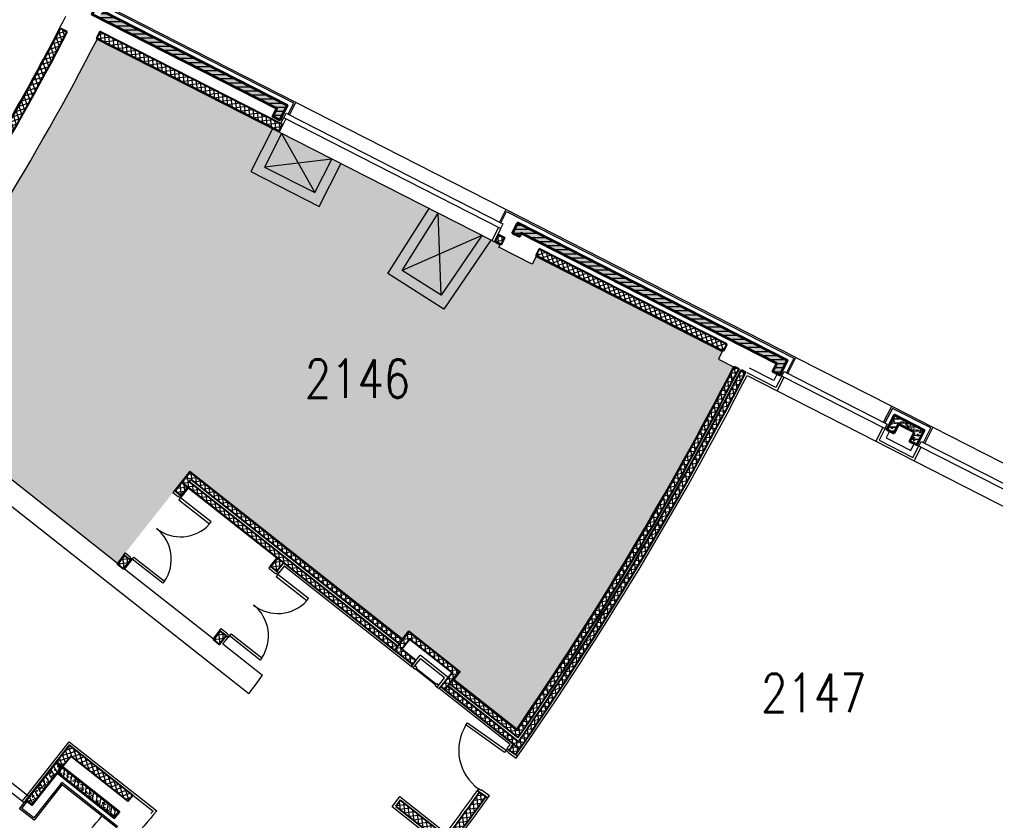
# Model space of a CAD drawing. Header units: inches. Extents: x 342932 to 557958, y 80625 to 242727.
# Drawn here: x 461253 to 480297, y 130834 to 146452 of the extents above; entities that cross this region are included whole.
import ezdxf
from ezdxf.enums import TextEntityAlignment as Align

# ---------------------------------------------------------------- set-up
doc = ezdxf.new("R2010")
doc.units = ezdxf.units.IN
doc.header["$MEASUREMENT"] = 0
for name, color, linetype, lineweight in [('0-Services', 8, 'Continuous', 20), ('First Floor$0$A-G250-G-Walls-Low-Level', 251, 'Continuous', 15), ('First Floor$0$A-G250-G-Walls-Precast-Concrete', 251, 'Continuous', 35), ('First Floor$0$A-G250-M-Walls-Blockwork', 7, 'Continuous', 25), ('First Floor$0$A-G250-M-Walls-Louvred', 251, 'Continuous', 9), ('First Floor$0$A-G252-H-Internal-Walls', 251, 'Continuous', 9), ('First Floor$0$A-G262-H-Precast-Panel', 251, 'Continuous', 5), ('First Floor$0$A-G312-M-Metal-Cladding', 251, 'Continuous', 9), ('First Floor$0$A-G312-M-Wall-Cladding-Panel', 7, 'Continuous', 9), ('First Floor$0$A-G312-M-Wall-Finish-Plaster', 7, 'Continuous', 15), ('First Floor$0$A-G321-M-Window', 251, 'Continuous', 9), ('First Floor$0$A-G322-M-Door', 251, 'Continuous', 15), ('First Floor$0$A-G52-M-Cutout', 251, 'Continuous', 9), ('First Floor$0$A-G572-Fire-Hose-Cabinet', 251, 'Continuous', 15), ('First Floor$0$Z-Z001-S-Room-Name-Identification-250', 7, 'Continuous', 15)]:
    doc.layers.add(name, color=color, linetype=linetype, lineweight=lineweight)
doc.styles.add('First Floor$0$Tag-RomanS', font='romans.shx', dxfattribs={"width": 0.8})
pattern_1 = [(18, (361382.11, 239676.52), (-24.528224, 75.49011), []), (108, (361382.11, 239676.52), (-75.49011, -24.528224), [])]
pattern_2 = [(50, (361382.11, 239676.52), (182.18467, -15.93909), [19.05, -209.55]), (355, (361382.11, 239676.52), (-35.24283, 191.05664), [15.24, -167.64]), (100.451, (361397.3, 239675.2), (146.9425, 175.11669), [16.19, -178.09]), (46.1842, (361382.11, 239727.32), (271.07904, -42.04233), [28.575, -314.325]), (96.6356, (361404.7, 239723.82), (237.40423, 247.42556), [24.285, -267.135]), (351.184, (361382.1, 239727.32), (237.4046, 247.4251), [22.86, -251.46]), (21, (361407.51, 239714.62), (151.61488, -102.26552), [19.05, -209.55]), (326, (361407.51, 239714.62), (61.80203, 184.18797), [15.24, -167.64]), (71.4514, (361420.15, 239706.1), (213.4165, 81.92286), [16.19, -178.09]), (37.5, (361382.114, 239676.52), (3.088603, 84.55504), [0, -165.608, 0, -170.18, 0, -168.275]), (7.5, (361382.11, 239676.52), (66.81966, 100.180575), [0, -97.028, 0, -161.798, 0, -64.135]), (327.5, (361325.47, 239676.52), (135.590595, -5.728744), [0, -63.5, 0, -198.12, 0, -262.89]), (317.5, (361300.07, 239676.52), (148.12918, 25.42649), [0, -82.55, 0, -131.572, 0, -186.69])]
pattern_3 = [(0, (361382.11, 239676.52), (2e-14, 79.375), [])]
pattern_4 = [(7, (361382.11, 239676.52), (-9.67338, 78.78335), []), (97, (361382.11, 239676.52), (-78.78335, -9.67338), [])]
pattern_5 = [(186.748667, (361382.11, 239676.52), (9.327697, -78.825026), []), (276.748667, (361382.11, 239676.52), (78.825026, 9.327697), [])]

# ---------------------------------------------------------------- blocks, each defined once
blk = doc.blocks.new('First Floor$0$F-FHC')
at = {"ltscale": 0.2}
for p, q in [((700, 280), (0, 280)), ((0, 0), (0, 280)), ((650, 230), (50, 230)), ((50, 0), (50, 230)), ((650, 0), (650, 230)), ((700, 0), (700, 280)), ((50, 0), (0, 0)), ((100, 50), (50, 50)), ((50, 0), (50, 50)), ((100, 0), (50, 0)), ((100, 50), (100, 0)), ((100, 35), (600, 35)), ((100, 15), (600, 15)), ((600, 0), (600, 50)), ((600, 50), (650, 50)), ((600, 0), (650, 0)), ((650, 0), (650, 50)), ((650, 0), (700, 0))]:
    blk.add_line(p, q, dxfattribs=at)
blk = doc.blocks.new('First Floor$0$Plant Room Door 1600-215')
at = {"layer": 'First Floor$0$A-G322-M-Door'}
for points in [[(-1562, 977), (-1612, 977), (-1612, 215), (-1562, 215), (-1562, 977)], [(-138, 977), (-88, 977), (-88, 215), (-138, 215), (-138, 977)], [(-100, 165), (-88, 165), (-88, 215), (-50, 215), (-50, 0), (-100, 0)]]:
    blk.add_lwpolyline(points, close=True, dxfattribs=at)
at = {"layer": 'First Floor$0$A-G322-M-Door', "elevation": 0}
blk.add_lwpolyline([(-1600, 165), (-1612, 165), (-1612, 215), (-1650, 215), (-1650, 0), (-1600, 0)], close=True, dxfattribs=at)
at = {"layer": 'First Floor$0$A-G322-M-Door'}
for centre, start, end in [((-1615, 214), 0.0901, 86.0243), ((-85, 214), 93.9757, 179.9099)]:
    blk.add_arc(centre, 765, start, end, dxfattribs=at)
blk = doc.blocks.new('First Floor$0$Plant Room Door 1600-180')
at = {"layer": 'First Floor$0$A-G322-M-Door'}
for points in [[(-1562, 180), (-1562, 942), (-1612, 942), (-1612, 180)], [(-138, 180), (-138, 942), (-88, 942), (-88, 180)], [(-1600, 130), (-1612, 130), (-1612, 180), (-1650, 180), (-1650, 0), (-1600, 0)], [(-100, 130), (-88, 130), (-88, 180), (-50, 180), (-50, 0), (-100, 0)]]:
    blk.add_lwpolyline(points, close=True, dxfattribs=at)
for centre, start, end in [((-1615, 179), 0.0901, 86.0243), ((-85, 179), 93.9757, 179.9099)]:
    blk.add_arc(centre, 765, start, end, dxfattribs=at)
blk = doc.blocks.new('First Floor$0$tag-roomname')
at = {"lineweight": 18, "ltscale": 0.01, "style": 'First Floor$0$Tag-RomanS', "width": 0.8}
blk.add_attdef('ROOM_NO_2', text='', height=3, dxfattribs=at).set_placement((0, 1.612), align=Align.MIDDLE_CENTER)
at = {"linetype": 'ByBlock', "lineweight": 15, "ltscale": 0.01, "style": 'First Floor$0$Tag-RomanS', "width": 0.8, "flags": 1}
for tag, p in [('ROOM_NAME_1', (0, -2.288)), ('ROOM_NAME_2', (0, -5.744))]:
    blk.add_attdef(tag, text='', height=2.5, dxfattribs=at).set_placement(p, align=Align.MIDDLE_CENTER)

msp = doc.modelspace()

# ---------------------------------------------------------------- hatches: boundary and pattern name
at = {"layer": '0-Services', "lineweight": 35}
h = msp.add_hatch(dxfattribs=at)
h.set_pattern_fill('ANGLE', color=256)
h.set_pattern_definition([(0, (354539.678, 239632.636), (0, 6.985), [5.08, -1.905]), (90, (354539.678, 239632.636), (-6.985, 4e-16), [5.08, -1.905])])
h.paths.add_polyline_path([(498397.1, 173911.5), (509767.1, 173911.5), (509767.1, 152630.2), (501325.3, 154298.3), (501391.3, 154631.8), (500871.3, 154734.6), (500812.5, 154436.8), (500677.1, 154463.5), (500677.1, 161127.9), (500877.1, 161127.9), (500877.1, 162407.9), (500677.1, 162407.9), (500677.1, 163416.5), (498347.1, 163416.5), (498347.1, 165561.5), (498597.1, 165561.5), (498597.1, 166091.5), (498347.1, 166091.5), (498347.1, 168736.5), (498597.1, 168736.5), (498597.1, 169266.5), (498347.1, 169266.5)])
h.paths.add_polyline_path([(458656.4, 139407.5), (459323.2, 140343), (459886.5, 141169.9), (460906.6, 142792.6), (461834.7, 144338.9), (462502.9, 145560.5), (462766.6, 146065.5), (470451.3, 142149.9), (470630.1, 142058.8), (470607.4, 142014.2), (471257.8, 141682.8), (471332.7, 141829.8), (474965.3, 139978.9), (474890.4, 139831.9), (475183.7, 139682.4), (474629.6, 138629.8), (473862.1, 137245), (472928.3, 135660.9), (472145.7, 134408.1), (471462.5, 133364.2), (470954.6, 132615.7), (469729.5, 133581.5), (469853.3, 133738.5), (468848.1, 134531), (468724.3, 134373.9), (464574.6, 137645.3), (463163, 135854.8)])
at = {"layer": 'First Floor$0$A-G252-H-Internal-Walls'}
h = msp.add_hatch(dxfattribs=at)
h.set_pattern_fill('ANSI37', color=256, scale=25, angle=333, style=0)
h.set_pattern_definition(pattern_1)
h.paths.add_polyline_path([(462184.4, 146210.5), (462050.8, 146278.6, -0.0362886), (458276.1, 140133.2), (458397.3, 140044.8, 0.0362992)])
h = msp.add_hatch(dxfattribs=at)
h.set_pattern_fill('ANSI37', color=256, scale=25, angle=322, style=0)
h.set_pattern_definition(pattern_4)
h.paths.add_polyline_path([(462828.5, 146219.1), (462760.1, 146085.6), (466310.3, 144276.7), (466378.4, 144410.3)])
h = msp.add_hatch(dxfattribs=at)
h.set_pattern_fill('ANSI37', color=256, scale=25, angle=141.74867, style=0)
h.set_pattern_definition([(186.748667, (361382.11, 239676.52), (9.327697, -78.825026), []), (276.748667, (361382.11, 239676.52), (78.825026, 9.327697), [])])
h.paths.add_polyline_path([(470601.7, 142258.4), (470533.6, 142124.8), (470650.3, 142065.3), (470718.4, 142199)])
h = msp.add_hatch(dxfattribs=at)
h.set_pattern_fill('ANSI37', color=256, scale=25, angle=333, style=0)
h.set_pattern_definition([(18, (369898.21, 235337.35), (-24.528224, 75.49011), []), (108, (369898.21, 235337.35), (-75.49011, -24.528224), [])])
h.paths.add_polyline_path([(471396.8, 141982.4), (471328.7, 141848.7), (474985.5, 139985.5), (475053.6, 140119.1)])
h = msp.add_hatch(dxfattribs=at)
h.set_pattern_fill('ANSI37', color=256, scale=25, angle=141.74867, style=0)
h.set_pattern_definition(pattern_5)
h.paths.add_polyline_path([(475426.7, 139575.5), (475337.6, 139620.9, -0.0327222), (470990.4, 132377.3), (469615.6, 133461.2), (469553.7, 133382.6), (471012, 132233, 0.033135)])
h = msp.add_hatch(dxfattribs=at)
h.set_pattern_fill('ANSI37', color=256, scale=25, angle=141.74867, style=0)
h.set_pattern_definition(pattern_5)
h.paths.add_polyline_path([(475293.1, 139643.6), (475204, 139689, -0.0321005), (470957.8, 132594), (469708.4, 133579), (469646.5, 133500.4), (470979.6, 132449.5, 0.0325153)])
h = msp.add_hatch(dxfattribs=at)
h.set_pattern_fill('ANSI37', color=256, scale=25, angle=322, style=0)
h.set_pattern_definition(pattern_4)
h.paths.add_polyline_path([(464577.1, 137624.2), (464422.3, 137427.9), (468572, 134156.5), (468633.9, 134235), (464562.7, 137444.5), (464593.7, 137483.8), (468664.9, 134274.3), (468726.8, 134352.8)])
h = msp.add_hatch(dxfattribs=at)
h.set_pattern_fill('ANSI37', color=256, scale=25, angle=322, style=0)
h.set_pattern_definition([(7, (361379.02, 239672.595), (-9.67338, 78.78335), []), (97, (361379.02, 239672.595), (-78.78335, -9.67338), [])])
h.paths.add_polyline_path([(464537, 137331.1), (464419.2, 137424), (464289.2, 137259), (464407, 137166.2)])
h = msp.add_hatch(dxfattribs=at)
h.set_pattern_fill('ANSI37', color=256, scale=25, angle=322, style=0)
h.set_pattern_definition([(7, (359508.87, 241146.9), (-9.67338, 78.78335), []), (97, (359508.87, 241146.9), (-78.78335, -9.67338), [])])
h.paths.add_polyline_path([(463165.5, 135833.7), (463283.3, 135740.8), (463416.4, 135909.7), (463298.6, 136002.5)])
h = msp.add_hatch(dxfattribs=at)
h.set_pattern_fill('ANSI37', color=256, scale=25, angle=322, style=0)
h.set_pattern_definition([(7, (361378.23, 239673.214), (-9.67338, 78.78335), []), (97, (361378.23, 239673.214), (-78.78335, -9.67338), [])])
h.paths.add_polyline_path([(466158.5, 135785.4), (466276.3, 135692.5), (466409.5, 135861.3), (466291.7, 135954.2)])
h = msp.add_hatch(dxfattribs=at)
h.set_pattern_fill('ANSI37', color=256, scale=25, angle=322, style=0)
h.set_pattern_definition([(7, (361378.23, 239673.214), (-9.67338, 78.78335), []), (97, (361378.23, 239673.214), (-78.78335, -9.67338), [])])
h.paths.add_polyline_path([(465034.9, 134360), (465152.7, 134267.1), (465285.8, 134436), (465168, 134528.8)])
h = msp.add_hatch(dxfattribs=at)
h.set_pattern_fill('ANSI37', color=256, scale=25, angle=141.74867, style=0)
h.set_pattern_definition([(276.74867, (457342.33, 125428.365), (-78.82503, -9.3277), []), (186.74867, (457342.33, 125428.365), (-9.3277, 78.82503), [])])
h.paths.add_polyline_path([(469553.6, 133382.6), (469475.1, 133444.5), (469639.2, 133652.6), (469639.2, 133652.6), (469691.8, 133719.4), (468867.2, 134369.5), (468712.5, 134173.1), (468987.3, 133956.4), (468925.4, 133877.9), (468572, 134156.5), (468664.9, 134274.3), (468664.9, 134274.3), (468850.6, 134509.9), (469832.2, 133736)])
h = msp.add_hatch(dxfattribs=at)
h.set_pattern_fill('ANSI37', color=256, scale=25, angle=333, style=0)
h.set_pattern_definition(pattern_1)
h.paths.add_polyline_path([(463369.1, 131209.6), (463465.5, 131324.6), (462228.1, 132300.1), (461968.2, 131970.6), (462086, 131877.7), (462253, 132089.4)])
h = msp.add_hatch(dxfattribs=at)
h.set_pattern_fill('ANSI37', color=256, scale=25, angle=141.74867, style=0)
h.set_pattern_definition(pattern_5)
h.paths.add_polyline_path([(470893.8, 132326.2, -0.0005729), (470809.3, 132204.9), (470931.7, 132117.9, 0.0005421), (471012, 132233)])
h = msp.add_hatch(dxfattribs=at)
h.set_pattern_fill('ANSI37', color=256, scale=25, angle=322, style=0)
h.set_pattern_definition(pattern_4)
h.paths.add_polyline_path([(477109.1, 124396.8), (477199.5, 124516.6), (469707.6, 130422.7, 0.0042351), (470353.6, 131302), (470231.3, 131388.9, -0.0042159), (469589.7, 130515.6), (468685.6, 131228.4), (468594.9, 131108.9)])
at = {"layer": 'First Floor$0$A-G262-H-Precast-Panel'}
h = msp.add_hatch(dxfattribs=at)
h.set_pattern_fill('AR-CONC', color=256, style=0)
h.set_pattern_definition(pattern_2)
h.paths.add_polyline_path([(466275.6, 144715.2), (466196.1, 144559.3), (466329.8, 144491.2), (466477.3, 144780.8), (465130.5, 145467), (464800.1, 145467)])
h.paths.add_polyline_path([(462868.6, 146619.5), (462801.4, 146485.4), (464800.1, 145467), (465130.5, 145467)])
h = msp.add_hatch(dxfattribs=at)
h.set_pattern_fill('ANSI31', color=256, scale=25, angle=315, style=0)
h.set_pattern_definition(pattern_3)
h.paths.add_polyline_path([(466275.6, 144715.2), (466196.1, 144559.3), (466329.8, 144491.2), (466477.3, 144780.8), (465130.5, 145467), (464800.1, 145467)])
h.paths.add_polyline_path([(462868.6, 146619.5), (462801.4, 146485.4), (464800.1, 145467), (465130.5, 145467)])
h = msp.add_hatch(dxfattribs=at)
h.set_pattern_fill('AR-CONC', color=256, style=0)
h.set_pattern_definition(pattern_2)
h.paths.add_polyline_path([(470976.9, 142488.1), (470874.8, 142287.6), (471008.4, 142219.5), (471042.5, 142286.4), (476032.1, 139744), (475952.7, 139588.1), (476086.3, 139520), (476233.9, 139809.6)])
h = msp.add_hatch(dxfattribs=at)
h.set_pattern_fill('ANSI31', color=256, scale=25, angle=315, style=0)
h.set_pattern_definition(pattern_3)
h.paths.add_polyline_path([(470976.9, 142488.1), (470874.8, 142287.6), (471008.4, 142219.5), (471042.5, 142286.4), (476032.1, 139744), (475952.7, 139588.1), (476086.3, 139520), (476233.9, 139809.6)])
h = msp.add_hatch(dxfattribs=at)
h.set_pattern_fill('AR-CONC', color=256, style=0)
h.set_pattern_definition([(50, (361393.46, 239698.8), (182.18467, -15.93909), [19.05, -209.55]), (355, (361393.46, 239698.8), (-35.24283, 191.05664), [15.24, -167.64]), (100.451, (361408.65, 239697.47), (146.9425, 175.11669), [16.19, -178.09]), (46.1842, (361393.46, 239749.6), (271.07904, -42.04233), [28.575, -314.325]), (96.6356, (361416.05, 239746.1), (237.40423, 247.42556), [24.285, -267.135]), (351.184, (361393.46, 239749.6), (237.4046, 247.4251), [22.86, -251.46]), (21, (361418.86, 239736.9), (151.61488, -102.26552), [19.05, -209.55]), (326, (361418.86, 239736.9), (61.80203, 184.18797), [15.24, -167.64]), (71.4514, (361431.5, 239728.37), (213.4165, 81.92286), [16.19, -178.09]), (37.5, (361393.463, 239698.8), (3.088603, 84.55504), [0, -165.608, 0, -170.18, 0, -168.275]), (7.5, (361393.46, 239698.8), (66.81966, 100.180575), [0, -97.028, 0, -161.798, 0, -64.135]), (327.5, (361336.82, 239698.8), (135.590595, -5.728744), [0, -63.5, 0, -198.12, 0, -262.89]), (317.5, (361311.42, 239698.8), (148.12918, 25.42649), [0, -82.55, 0, -131.572, 0, -186.69])])
h.paths.add_polyline_path([(478906.9, 138447.6), (478327.7, 138742.7), (478191.5, 138475.4), (478325.2, 138407.3), (478404.6, 138563.2), (478716.5, 138404.3), (478637, 138248.4), (478770.7, 138180.3)])
h = msp.add_hatch(dxfattribs=at)
h.set_pattern_fill('ANSI31', color=256, scale=25, angle=315, style=0)
h.set_pattern_definition([(0, (358720.44, 241060.77), (2e-14, 79.375), [])])
h.paths.add_polyline_path([(478906.9, 138447.6), (478327.7, 138742.7), (478191.5, 138475.4), (478325.2, 138407.3), (478404.6, 138563.2), (478716.5, 138404.3), (478637, 138248.4), (478770.7, 138180.3)])
h = msp.add_hatch(dxfattribs=at)
h.set_pattern_fill('AR-CONC', color=256, style=0)
h.set_pattern_definition(pattern_2)
edge = h.paths.add_edge_path()
edge.add_line((462086, 131877.7), (461968.2, 131970.6))
edge.add_line((461968.2, 131970.6), (461385.2, 131231.4))
edge.add_line((461385.2, 131231.4), (461503, 131138.5))
edge.add_line((461503, 131138.5), (462086, 131877.7))
h = msp.add_hatch(dxfattribs=at)
h.set_pattern_fill('ANSI31', color=256, scale=25, angle=75, style=0)
h.set_pattern_definition([(120, (361382.11, 239676.52), (-68.740766, -39.6875), [])])
edge = h.paths.add_edge_path()
edge.add_line((462086, 131877.7), (461968.2, 131970.6))
edge.add_line((461968.2, 131970.6), (461385.2, 131231.4))
edge.add_line((461385.2, 131231.4), (461503, 131138.5))
edge.add_line((461503, 131138.5), (462086, 131877.7))
h = msp.add_hatch(dxfattribs=at)
h.set_pattern_fill('AR-CONC', color=256, style=0)
h.set_pattern_definition(pattern_2)
edge = h.paths.add_edge_path()
edge.add_line((461993.2, 131759.9), (462086, 131877.7))
edge.add_line((462086, 131877.7), (463195.8, 131002.8))
edge.add_line((463195.8, 131002.8), (463099.1, 130888.1))
edge.add_line((463099.1, 130888.1), (461993.1, 131759.9))
h = msp.add_hatch(dxfattribs=at)
h.set_pattern_fill('ANSI31', color=256, scale=25, angle=35, style=0)
h.set_pattern_definition([(80, (361382.11, 239676.52), (-78.169115, 13.783324), [])])
edge = h.paths.add_edge_path()
edge.add_line((461993.2, 131759.9), (462086, 131877.7))
edge.add_line((462086, 131877.7), (463195.9, 131002.8))
edge.add_line((463195.9, 131002.8), (463099.1, 130888.1))
edge.add_line((463099.1, 130888.1), (461993.2, 131759.9))

# ---------------------------------------------------------------- linework, layer by layer
at = {"layer": 'First Floor$0$A-G250-G-Walls-Low-Level'}
for p, q in [((470744.1, 142747, 0), (466645.5, 144835.4, 0)), ((470468.9, 142140.9, 0), (466316.8, 144256.5)), ((476402.2, 139864.1, 0), (478273.1, 138910.8, 0)), ((476034.8, 139209.6, 0), (477959.3, 138229, 0)), ((479075.3, 138502.1, 0), (480946.4, 137548.7, 0)), ((478707.8, 137847.6, 0), (480632.4, 136867, 0))]:
    msp.add_line(p, q, dxfattribs=at)
msp.add_arc((416729.9, 170162.4, 0), 60566.5, 318.959903, 319.610522, dxfattribs=at)
at = {"layer": 'First Floor$0$A-G250-G-Walls-Precast-Concrete'}
msp.add_lwpolyline([(462868.6, 146619.5), (466477.3, 144780.8), (466329.8, 144491.2), (466196.1, 144559.3), (466275.6, 144715.2), (462667.5, 146553.6, 0.0026614), (462989.2, 147198.1), (462828.7, 147272.1), (462891.5, 147408.3), (463189.4, 147271, -0.0036076), (462868.6, 146619.5)], format="xyb", dxfattribs=at)
at = {"layer": 'First Floor$0$A-G250-G-Walls-Precast-Concrete', "elevation": 0}
for points in [[(470874.8, 142287.6), (470976.9, 142488.1), (476233.9, 139809.6), (476086.3, 139520), (475952.7, 139588.1), (476032.1, 139744), (471042.5, 142286.4), (471008.4, 142219.5), (470874.8, 142287.6)], [(461993.2, 131759.9), (462086, 131877.7), (463195.8, 131002.8), (463099.1, 130888.1), (461993.1, 131759.9)]]:
    msp.add_lwpolyline(points, dxfattribs=at)
msp.add_lwpolyline([(478716.5, 138404.3), (478404.6, 138563.2), (478313.8, 138385), (478180.2, 138453.1), (478327.7, 138742.7), (478906.9, 138447.6), (478759.3, 138158), (478625.7, 138226.1)], close=True, dxfattribs=at)
at = {"layer": 'First Floor$0$A-G250-G-Walls-Precast-Concrete'}
msp.add_lwpolyline([(462086, 131877.7), (461968.2, 131970.6), (461384, 131229.8), (461501.8, 131137), (462086, 131877.7)], dxfattribs=at)
msp.add_lwpolyline([(463195.8, 131002.8), (462086, 131877.7), (461993.2, 131759.9), (463099, 130888.1)], close=True, dxfattribs=at)
at = {"layer": 'First Floor$0$A-G250-M-Walls-Blockwork'}
for p, q in [((462184.4, 146210.5, 0), (462050.8, 146278.6, 0)), ((471394.3, 141983.7), (471326.2, 141850)), ((475053.6, 140119.1), (471394.3, 141983.7)), ((474985.5, 139985.5), (471326.2, 141850)), ((475053.6, 140119.1), (474985.5, 139985.5)), ((475204, 139689), (475293.1, 139643.6)), ((475337.6, 139620.9), (475426.7, 139575.5)), ((464289.2, 137259, 0), (464577.1, 137624.2, 0)), ((464577.1, 137624.2, 0), (468726.8, 134352.8, 0)), ((464540.1, 137335, 0), (464407, 137166.2, 0)), ((468572, 134156.5, 0), (464422.3, 137427.9, 0)), ((464562.7, 137444.5, 0), (464593.7, 137483.8, 0)), ((468633.9, 134235, 0), (464562.7, 137444.5, 0)), ((464593.7, 137483.8, 0), (468664.9, 134274.3, 0)), ((464407, 137166.2, 0), (464289.2, 137259, 0)), ((470980.4, 132448.9), (469646.5, 133500.4, 0)), ((470957.8, 132594), (469708.4, 133579, 0)), ((471012, 132233), (469553.7, 133382.6, 0)), ((470990.4, 132377.3), (469615.6, 133461.2, 0)), ((470931.7, 132117.9), (470809.3, 132204.9)), ((468685.6, 131228.4, 0), (468594.9, 131108.9, 0)), ((469588.9, 130516.3, 0), (468685.6, 131228.4, 0)), ((470353.6, 131302, 0), (470231.3, 131388.9, 0)), ((468594.9, 131108.9, 0), (477109.1, 124396.8, 0))]:
    msp.add_line(p, q, dxfattribs=at)
for points in [[(466310.3, 144276.7), (462760.1, 146085.6), (462828.5, 146219.1), (466378.4, 144410.3)], [(470601.7, 142258.4), (470718.4, 142199), (470650.3, 142065.3), (470533.6, 142124.8)]]:
    msp.add_lwpolyline(points, close=True, dxfattribs=at)
at = {"layer": 'First Floor$0$A-G250-M-Walls-Blockwork', "elevation": 0}
for points in [[(463416.4, 135909.7), (463283.3, 135740.8), (463165.5, 135833.7), (463298.6, 136002.5)], [(465285.8, 134436), (465152.7, 134267.1), (465034.9, 134360), (465168, 134528.8)]]:
    msp.add_lwpolyline(points, close=True, dxfattribs=at)
for points in [[(466409.5, 135861.3), (466276.3, 135692.5), (466158.5, 135785.4), (466291.7, 135954.2)], [(469832.2, 133736), (469553.6, 133382.6), (469475.1, 133444.5), (469691.8, 133719.4), (468867.2, 134369.5), (468712.5, 134173.1), (468987.3, 133956.4), (468925.4, 133877.9), (468572, 134156.5), (468850.6, 134509.9), (469832.2, 133736)]]:
    msp.add_lwpolyline(points, dxfattribs=at)
at = {"layer": 'First Floor$0$A-G250-M-Walls-Blockwork'}
msp.add_lwpolyline([(463369.1, 131209.6), (463465.5, 131324.6), (462228.1, 132300.1), (461968.2, 131970.6), (462086, 131877.7), (462253, 132089.4), (463369.1, 131209.6)], dxfattribs=at)
for centre, radius, start, end in [((417882.2, 169176.4, 0), 49751.1, 324.28396, 332.59705), ((417882.2, 169176.4, 0), 49901.1, 324.28275, 332.59826), ((417882.1, 169176.5), 64461.7, 325.423402, 332.777771), ((417882.1, 169176.5), 64561.7, 325.328726, 332.778115), ((417882.1, 169176.5), 64611.7, 325.281584, 332.778287), ((417882.1, 169176.5), 64711.7, 325.063185, 332.778629), ((417921.2, 169145.5), 64511.7, 325.066945, 325.198185), ((418130, 168996.1, 0), 64255.1, 323.211646, 324.177831), ((418129.1, 168996.8, 0), 64406.3, 323.208261, 324.178848)]:
    msp.add_arc(centre, radius, start, end, dxfattribs=at)
at = {"layer": 'First Floor$0$A-G250-M-Walls-Louvred'}
msp.add_lwpolyline([(466453.8, 144624.4), (470686.1, 142468), (470640.7, 142378.9), (466408.4, 144535.3)], close=True, dxfattribs=at)
at = {"layer": 'First Floor$0$A-G252-H-Internal-Walls'}
msp.add_line((462760.1, 146085.6), (462773.4, 146078.8), dxfattribs=at)
at = {"layer": 'First Floor$0$A-G312-M-Metal-Cladding'}
for p, q in [((462057.1, 131550.4), (461530.6, 130882.6)), ((462080.6, 131531.8), (461535.6, 130840.4)), ((462057.1, 131550.4), (462080.6, 131531.8)), ((461252.7, 131063.4), (461384, 131229.9)), ((461384, 131229.9), (461407.5, 131211.3)), ((461535.6, 130840.4), (461252.7, 131063.4)), ((461294.9, 131068.4), (461407.5, 131211.3)), ((461530.6, 130882.6), (461294.9, 131068.4))]:
    msp.add_line(p, q, dxfattribs=at)
at = {"layer": 'First Floor$0$A-G312-M-Wall-Cladding-Panel'}
for p, q in [((462057.1, 131550.4), (462075.6, 131573.9)), ((463151.3, 130687.5), (462057.1, 131550.4)), ((463170.9, 130710.2), (462075.6, 131573.9))]:
    msp.add_line(p, q, dxfattribs=at)
for points in [[(466493.9, 144604), (466605.1, 144822.3), (462995.8, 146661.3, 0.0036193), (463317, 147316.8), (463026.8, 147450.6)], [(466520.6, 144590.4), (466645.5, 144835.4), (463035.9, 146674.6, 0.003623), (463357.2, 147331.3), (463039.3, 147477.8)]]:
    msp.add_lwpolyline(points, format="xyb", dxfattribs=at)
at = {"layer": 'First Floor$0$A-G312-M-Wall-Cladding-Panel', "elevation": 0}
for points in [[(470646, 142488.4), (470757.2, 142706.7), (476361.7, 139851.1), (476216.6, 139565.8), (476243.3, 139552.2), (476402, 139864.2), (470744.1, 142747), (470619.2, 142502), (470646, 142488.4)], [(478114.2, 138599), (478273.1, 138910.8), (479075, 138502.2), (478916.1, 138190.4), (478889.4, 138204), (479034.7, 138489.1), (478286.2, 138870.5), (478140.9, 138585.4), (478114.2, 138599)]]:
    msp.add_lwpolyline(points, dxfattribs=at)
at = {"layer": 'First Floor$0$A-G312-M-Wall-Cladding-Panel'}
for radius, start in [(74920, 322.763335), (74950, 322.740221)]:
    msp.add_arc((417882.1, 169176.5, 0), radius, start, 342, dxfattribs=at)
at = {"layer": 'First Floor$0$A-G312-M-Wall-Finish-Plaster'}
for p, q in [((466448.5, 144514.9), (466316.8, 144256.5)), ((466403.9, 144537.6), (466347.2, 144426.2)), ((466408.4, 144535.3), (466403.9, 144537.6)), ((470600.6, 142399.3), (470468.9, 142140.9)), ((470645.1, 142376.6), (470536.2, 142162.8)), ((470640.7, 142378.9), (470645.1, 142376.6)), ((470468.9, 142140.9, 0), (470630.1, 142058.8, 0)), ((470536.2, 142162.8), (470549.5, 142155.9)), ((470607.4, 142014.2), (470630.1, 142058.8, 0)), ((471257.8, 141682.8), (470607.4, 142014.2)), ((471257.8, 141682.8, 0), (470607.4, 142014.2, 0)), ((471332.7, 141829.8, 0), (471257.8, 141682.8)), ((471280.5, 141727.3, 0), (471257.8, 141682.8, 0)), ((471332.7, 141829.8, 0), (474965.3, 139978.9, 0)), ((474965.3, 139978.9, 0), (474890.4, 139831.9, 0)), ((474890.4, 139831.9, 0), (475183.7, 139682.4, 0)), ((458656.4, 139407.5), (463163, 135854.8, 0)), ((475448.4, 139508.3), (476034.8, 139209.6, 0)), ((476034.8, 139209.6, 0), (476171, 139476.9, 0)), ((465727.9, 133304.3, 0), (459327, 138350.4, 0)), ((464574.6, 137645.3, 0), (464277.4, 137268.3, 0)), ((464574.6, 137645.3, 0), (468724.3, 134373.9, 0)), ((464542.6, 137314, 0), (464418.8, 137156.9, 0)), ((466270.6, 135951.7, 0), (464542.6, 137314, 0)), ((464292, 137256.8, 0), (464277.4, 137268.3, 0)), ((464407, 137166.2, 0), (464418.8, 137156.9, 0)), ((463286.9, 136011.8, 0), (463163, 135854.8, 0)), ((463298.6, 136002.5, 0), (463286.9, 136011.8, 0)), ((463428.2, 135900.4, 0), (463304.4, 135743.3, 0)), ((463416.4, 135909.7, 0), (463428.2, 135900.4, 0)), ((466146.8, 135794.6, 0), (466270.6, 135951.7, 0)), ((466158.5, 135785.4, 0), (466146.8, 135794.6, 0)), ((466417.8, 135791.1, 0), (466315.6, 135661.5, 0)), ((468894.5, 133838.6, 0), (466418.5, 135790.5, 0)), ((463304.4, 135743.3, 0), (465032.4, 134381.1, 0)), ((466276.3, 135692.5, 0), (466315.6, 135661.5, 0)), ((465156.2, 134538.1, 0), (465032.4, 134381.1, 0)), ((465168, 134528.8, 0), (465156.2, 134538.1, 0)), ((468724.3, 134373.9, 0), (468848.1, 134531, 0)), ((468848.1, 134531, 0), (469853.3, 133738.5, 0)), ((465222.9, 134275.5, 0), (465325.1, 134405, 0)), ((465222.9, 134275.5, 0), (465996.6, 133665.5, 0)), ((465285.8, 134436, 0), (465325.1, 134405, 0)), ((468925.4, 133877.9, 0), (468894.5, 133838.6, 0)), ((469853.3, 133738.5, 0), (469729.5, 133581.5, 0)), ((470954.6, 132615.7, 0), (469729.5, 133581.5, 0)), ((469444.2, 133405.3, 0), (469475.1, 133444.5, 0)), ((470825.9, 132316), (469444.2, 133405.3, 0)), ((470809.3, 132204.9), (470768.5, 132233.8)), ((470972.5, 132088.9), (470931.7, 132117.9)), ((470189.6, 131418.5, 0), (470231.3, 131388.9, 0)), ((461399.2, 131329.9), (461438.5, 131299)), ((468525.4, 131100, 0), (468676.4, 131299.3, 0)), ((468676.4, 131299.3, 0), (469579.6, 130587.3, 0)), ((470393.4, 131273.7, 0), (470353.6, 131302, 0)), ((477039.8, 124387.9), (468525.4, 131100, 0))]:
    msp.add_line(p, q, dxfattribs=at)
for points in [[(466316.8, 144256.5), (462766.3, 146065.6)], [(461399.2, 131329.9), (462219.8, 132370.3), (463929.2, 131022.8)], [(463465.5, 131324.6), (463858, 131015.2), (463818.2, 130967.4)]]:
    msp.add_lwpolyline(points, dxfattribs=at)
at = {"layer": 'First Floor$0$A-G312-M-Wall-Finish-Plaster', "elevation": 0}
for points in [[(476130.9, 139497.3), (476037.3, 139545), (475969.2, 139411.3), (475495.3, 139652.8)], [(476130.9, 139497.3), (476126.4, 139499.6), (476012.9, 139276.8), (475449.9, 139563.7)], [(478095.5, 138496.3), (477959.3, 138229), (478707.8, 137847.6), (478844, 138114.9)], [(478135.6, 138475.8), (478140.1, 138473.6), (478026.6, 138250.8), (478685.9, 137914.8), (478799.4, 138137.6), (478803.9, 138135.3)], [(478135.6, 138475.8), (478229.2, 138428.2), (478161.1, 138294.5), (478642.2, 138049.3), (478710.3, 138183), (478803.9, 138135.3)]]:
    msp.add_lwpolyline(points, dxfattribs=at)
msp.add_lwpolyline([(463929.2, 131022.8, -0.0031991), (463437.2, 130436.7)], format="xyb", dxfattribs=at)
at = {"layer": 'First Floor$0$A-G312-M-Wall-Finish-Plaster'}
for centre, radius, start, end in [((417882.2, 169176.4, 0), 49736.1, 328.55772, 332.89645), ((417882.1, 169176.5), 50485, 323.86708, 332.75599), ((417882.1, 169176.5, 0), 64446.7, 325.437622, 332.764383), ((417882.1, 169176.5), 64761.7, 325.062838, 332.734584), ((417353, 169477.6), 74808.2, 323.095784, 332.748764), ((417882.1, 169176.5, 0), 59800, 323.139409, 323.570741), ((417921.2, 169145.5), 64461.7, 325.067296, 325.156395), ((417917, 169139.1, 0), 64461.4, 323.268881, 324.185287), ((419901.6, 167682.2, 0), 62249.5, 323.212762, 324.205459)]:
    msp.add_arc(centre, radius, start, end, dxfattribs=at)
at = {"layer": 'First Floor$0$A-G321-M-Window', "elevation": 0}
for points in [[(476176.3, 139586.4), (478181, 138564.9), (478135.6, 138475.8), (476130.9, 139497.3)], [(478849.3, 138224.4), (480854, 137203), (480808.6, 137113.9), (478803.9, 138135.3)]]:
    msp.add_lwpolyline(points, close=True, dxfattribs=at)
at = {"layer": 'First Floor$0$A-G321-M-Window'}
for points in [[(456805.1, 134951.6), (461438.5, 131299), (461345.6, 131181.2), (456712.2, 134833.8)], [(461399.2, 131329.9), (461438.5, 131299), (461345.6, 131181.2), (461306.4, 131212.2)]]:
    msp.add_lwpolyline(points, close=True, dxfattribs=at)
at = {"layer": 'First Floor$0$A-G322-M-Door'}
msp.add_lwpolyline([(469964.3, 132697.2), (469993.2, 132737.9), (470746.5, 132202.8), (470717.6, 132162.1)], close=True, dxfattribs=at)
msp.add_lwpolyline([(470781, 132163.6), (470943.4, 132048.3), (470972.5, 132088.9), (470768.5, 132233.8), (470746.5, 132202.8), (470787.9, 132173.4), (470781, 132163.6)], dxfattribs=at)
at = {"layer": 'First Floor$0$A-G322-M-Door', "elevation": 0}
msp.add_lwpolyline([(470211.5, 131449.6), (470189.6, 131418.5), (470393.4, 131273.7), (470422.2, 131314.6), (470260, 131429.8), (470253, 131420), (470211.5, 131449.6)], dxfattribs=at)
at = {"layer": 'First Floor$0$A-G322-M-Door'}
msp.add_arc((470750.7, 132204.8, 0), 927.9, 147.9509, 234.47164, dxfattribs=at)
at = {"layer": 'First Floor$0$A-G52-M-Cutout'}
for p, q in [((466366.3, 144231.3, 0), (466032.6, 143576.4, 0)), ((466366.3, 144231.3, 0), (467012.7, 143077, 0)), ((467346.4, 143731.9, 0), (466032.6, 143576.4, 0)), ((467012.7, 143077, 0), (467346.4, 143731.9, 0)), ((466032.6, 143576.4, 0), (467012.7, 143077, 0)), ((468718, 141561.2, 0), (469423.3, 142673.7, 0)), ((469478.1, 141079.3, 0), (469423.3, 142673.7, 0)), ((470271.6, 142241.5, 0), (468718, 141561.2, 0)), ((470271.6, 142241.5, 0), (469478.1, 141079.3, 0)), ((469478.1, 141079.3, 0), (468718, 141561.2, 0))]:
    msp.add_line(p, q, dxfattribs=at)
at = {"layer": 'First Floor$0$A-G52-M-Cutout', "elevation": 0}
for points in [[(466188.1, 144322.1), (465763.6, 143489), (467100.1, 142808), (467524.6, 143641.1)], [(470451.3, 142149.9), (469534.3, 140806.8), (468442, 141499.3), (469244.3, 142764.9)]]:
    msp.add_lwpolyline(points, dxfattribs=at)

# ---------------------------------------------------------------- block references
at = {"layer": 'First Floor$0$A-G322-M-Door'}
for name, p, rotation in [('First Floor$0$Plant Room Door 1600-180', (463255.9, 135972.6, 0), 231.7499999905255), ('First Floor$0$Plant Room Door 1600-215', (465125.3, 134498.9, 0), 231.7499999982297)]:
    msp.add_blockref(name, p, dxfattribs=dict(at, rotation=rotation))
at = {"layer": 'First Floor$0$A-G572-Fire-Hose-Cabinet', "rotation": 321.7500000605606}
msp.add_blockref('First Floor$0$F-FHC', (468894.5, 133838.6, 0), dxfattribs=at)
at = {"layer": 'First Floor$0$Z-Z001-S-Room-Name-Identification-250'}
ref = msp.add_blockref('First Floor$0$tag-roomname', (467847.1, 139045.4), dxfattribs=dict(at, xscale=250, yscale=250, zscale=250))
ref.add_attrib('ROOM_NO_2', '2146', dxfattribs={"layer": '0', "lineweight": 18, "ltscale": 0.01, "height": 750, "style": 'First Floor$0$Tag-RomanS', "width": 0.8}).set_placement((467847.1, 139448.3), align=Align.MIDDLE_CENTER)
ref = msp.add_blockref('First Floor$0$tag-roomname', (476750.4, 132918.6), dxfattribs=dict(at, xscale=250, yscale=250, zscale=250))
ref.add_attrib('ROOM_NO_2', '2147', dxfattribs={"layer": '0', "lineweight": 18, "ltscale": 0.01, "height": 750, "style": 'First Floor$0$Tag-RomanS', "width": 0.8}).set_placement((476750.4, 133321.5), align=Align.MIDDLE_CENTER)

doc.saveas('drawing.dxf')
